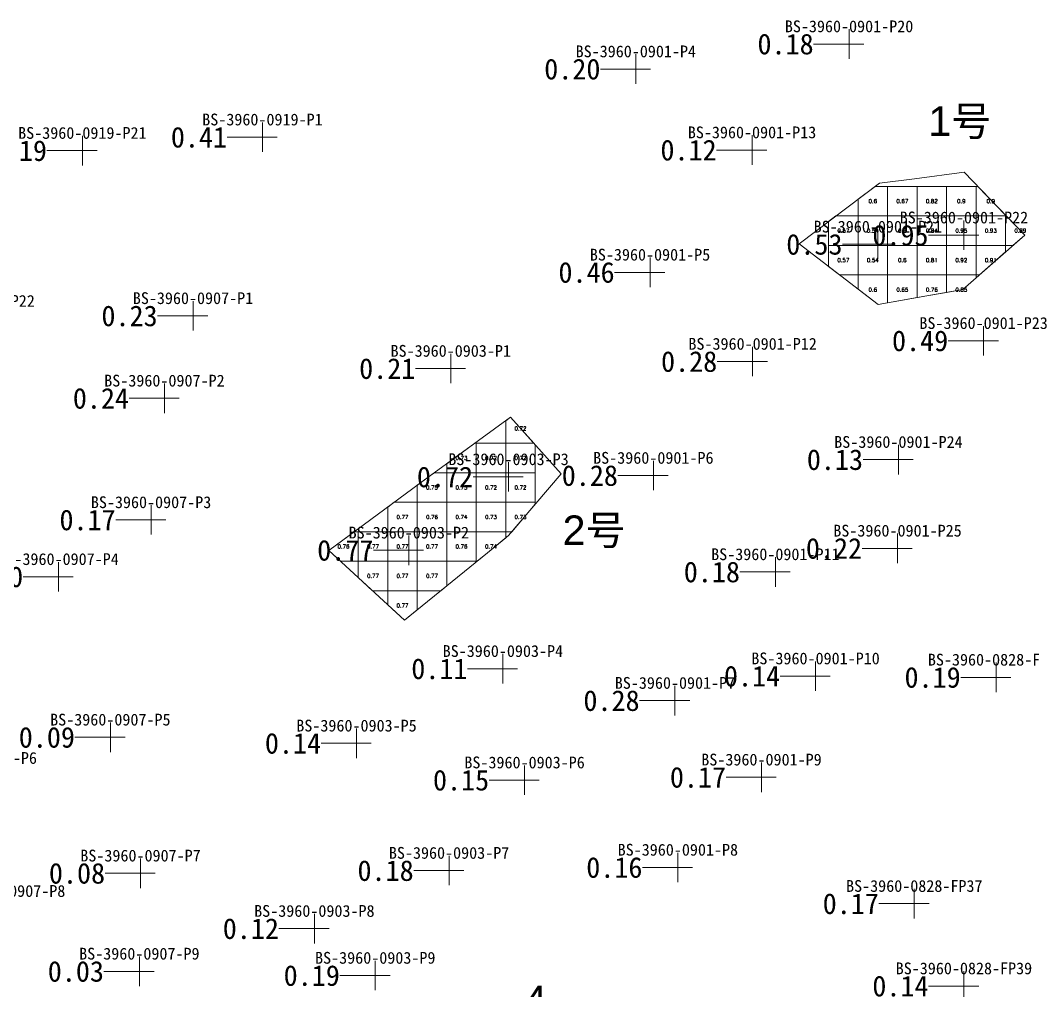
# Model space of a CAD drawing. Header units: inches. Extents: x 469941 to 470089, y 4349675 to 4349818.
# Drawn here: x 470029.56 to 470063.89, y 4349737.78 to 4349770.69 of the extents above; entities that cross this region are included whole.
import ezdxf
from ezdxf.enums import TextEntityAlignment as Align

# ---------------------------------------------------------------- set-up
doc = ezdxf.new("R2010")
doc.units = ezdxf.units.IN
doc.header["$MEASUREMENT"] = 0
for name, color, linetype, lineweight in [('0.500-1.000', 7, 'Continuous', 0), ('孔口文字', 7, 'Continuous', 0), ('点', 7, 'Continuous', 0), ('爆区方格网', 7, 'Continuous', 0), ('线条', 7, 'Continuous', 0), ('钻孔', 7, 'Continuous', 0)]:
    doc.layers.add(name, color=color, linetype=linetype, lineweight=lineweight)
doc.styles.add('3dmine_textStyle_1', font='txt.shx', dxfattribs={"height": 1, "bigfont": 'gbcbig.shx'})
doc.styles.add('3dmine_textStyle_2', font='arial.ttf', dxfattribs={"height": 1})
doc.styles.add('3dmine_textStyle_3', font='宋体.ttf', dxfattribs={"height": 1})
doc.styles.add('3dmine_textStyle_4', font='simsunb.ttf', dxfattribs={"height": 1})

msp = doc.modelspace()

# ---------------------------------------------------------------- hatches: boundary and pattern name
at = {"layer": '钻孔', "linetype": 'Continuous', "lineweight": 0, "true_color": 0x808080, "extrusion": (0, 1, 0)}
for points in [[(-470058.659, 3950.382), (-470057.659, 3950.382), (-470057.659, 3957.382), (-470058.659, 3957.382)], [(-470051.43, 3949.659), (-470050.43, 3949.659), (-470050.43, 3957.659), (-470051.43, 3957.659)], [(-470038.773, 3950.119), (-470037.773, 3950.119), (-470037.773, 3958.119), (-470038.773, 3958.119)], [(-470032.668, 3949.73), (-470031.668, 3949.73), (-470031.668, 3959.73), (-470032.668, 3959.73)], [(-470055.37, 3950.055), (-470054.37, 3950.055), (-470054.37, 3958.055), (-470055.37, 3958.055)], [(-470051.912, 3949.713), (-470050.912, 3949.713), (-470050.912, 3958.713), (-470051.912, 3958.713)], [(-470036.419, 3949.732), (-470035.419, 3949.732), (-470035.419, 3960.732), (-470036.419, 3960.732)], [(-470063.22, 3949.694), (-470062.22, 3949.694), (-470062.22, 3959.694), (-470063.22, 3959.694)], [(-470045.156, 3949.611), (-470044.156, 3949.611), (-470044.156, 3960.611), (-470045.156, 3960.611)], [(-470055.39, 3949.742), (-470054.39, 3949.742), (-470054.39, 3959.742), (-470055.39, 3959.742)], [(-470035.45, 3949.799), (-470034.45, 3949.799), (-470034.45, 3960.799), (-470035.45, 3960.799)], [(-470060.333, 3950.206), (-470059.333, 3950.206), (-470059.333, 3960.206), (-470060.333, 3960.206)], [(-470052.024, 3950.402), (-470051.024, 3950.402), (-470051.024, 3960.402), (-470052.024, 3960.402)], [(-470034.997, 3949.828), (-470033.997, 3949.828), (-470033.997, 3960.828), (-470034.997, 3960.828)], [(-470060.301, 3950.399), (-470059.301, 3950.399), (-470059.301, 3960.399), (-470060.301, 3960.399)], [(-470056.161, 3949.679), (-470055.161, 3949.679), (-470055.161, 3960.679), (-470056.161, 3960.679)], [(-470031.861, 3949.96), (-470030.861, 3949.96), (-470030.861, 3960.96), (-470031.861, 3960.96)], [(-470046.923, 3949.854), (-470045.923, 3949.854), (-470045.923, 3960.854), (-470046.923, 3960.854)], [(-470057.523, 3949.826), (-470056.523, 3949.826), (-470056.523, 3960.826), (-470057.523, 3960.826)], [(-470063.644, 3949.908), (-470062.644, 3949.908), (-470062.644, 3960.908), (-470063.644, 3960.908)], [(-470052.758, 3949.899), (-470051.758, 3949.899), (-470051.758, 3960.899), (-470052.758, 3960.899)], [(-470033.617, 3949.881), (-470032.617, 3949.881), (-470032.617, 3960.881), (-470033.617, 3960.881)], [(-470041.961, 3949.85), (-470040.961, 3949.85), (-470040.961, 3960.85), (-470041.961, 3960.85)], [(-470047.659, 3949.78), (-470046.659, 3949.78), (-470046.659, 3960.78), (-470047.659, 3960.78)], [(-470055.69, 3949.843), (-470054.69, 3949.843), (-470054.69, 3960.843), (-470055.69, 3960.843)], [(-470034.639, 3949.909), (-470033.639, 3949.909), (-470033.639, 3960.909), (-470034.639, 3960.909)], [(-470045.1, 3949.766), (-470044.1, 3949.766), (-470044.1, 3960.766), (-470045.1, 3960.766)], [(-470052.855, 3949.604), (-470051.855, 3949.604), (-470051.855, 3960.604), (-470052.855, 3960.604)], [(-470060.87, 3950.148), (-470059.87, 3950.148), (-470059.87, 3961.148), (-470060.87, 3961.148)], [(-470030.05, 3950.098), (-470029.05, 3950.098), (-470029.05, 3961.098), (-470030.05, 3961.098)], [(-470040.533, 3949.826), (-470039.533, 3949.826), (-470039.533, 3960.826), (-470040.533, 3960.826)], [(-470034.6, 3949.866), (-470033.6, 3949.866), (-470033.6, 3960.866), (-470034.6, 3960.866)], [(-470042.597, 3949.903), (-470041.597, 3949.903), (-470041.597, 3960.903), (-470042.597, 3960.903)], [(-470062.553, 3950.198), (-470061.553, 3950.198), (-470061.553, 3961.198), (-470062.553, 3961.198)]]:
    msp.add_hatch(color=8, dxfattribs=at).paths.add_polyline_path(points, flags=0)
at = {"layer": '钻孔', "linetype": 'Continuous', "lineweight": 0, "true_color": 0x00ffff, "extrusion": (0, 1, 0)}
for points in [[(-470062.553, 3949.931), (-470061.553, 3949.931), (-470061.553, 3958.931), (-470062.553, 3958.931)], [(-470059.636, 3950.199), (-470058.636, 3950.199), (-470058.636, 3959.199), (-470059.636, 3959.199)], [(-470047.114, 3949.67), (-470046.114, 3949.67), (-470046.114, 3960.67), (-470047.114, 3960.67)], [(-470043.734, 3949.928), (-470042.734, 3949.928), (-470042.734, 3960.928), (-470043.734, 3960.928)]]:
    msp.add_hatch(color=4, dxfattribs=at).paths.add_polyline_path(points, flags=0)

# ---------------------------------------------------------------- linework, layer by layer
at = {"layer": '0.500-1.000', "color": 4, "linetype": 'Continuous', "lineweight": 0, "true_color": 0x00ffff}
for points in [[(470063.616, 4349763.404), (470061.52, 4349761.557), (470060.297, 4349761.341), (470058.644, 4349761.051), (470055.963, 4349763.107), (470058.686, 4349765.16), (470059.875, 4349765.313), (470061.562, 4349765.53), (470063.616, 4349763.404)], [(470047.9, 4349755.313), (470046.114, 4349753.214), (470045.4, 4349752.633), (470042.59, 4349750.344), (470040.019, 4349752.71), (470043.351, 4349755.163), (470043.473, 4349755.252), (470046.186, 4349757.226), (470047.9, 4349755.313)]]:
    msp.add_lwpolyline(points, dxfattribs=at)
at = {"layer": '点', "color": 138, "linetype": 'Continuous', "lineweight": 0, "true_color": 0x004c4c}
for points, elevation in [([(470057.659, 4349769.38), (470057.659, 4349770.38)], 3957.382), ([(470058.159, 4349769.88), (470057.159, 4349769.88)], 3957.382), ([(470050.43, 4349768.531), (470050.43, 4349769.531)], 3957.659), ([(470050.93, 4349769.031), (470049.93, 4349769.031)], 3957.659), ([(470037.773, 4349766.221), (470037.773, 4349767.221)], 3958.119), ([(470031.668, 4349765.766), (470031.668, 4349766.766)], 3959.73), ([(470038.273, 4349766.721), (470037.273, 4349766.721)], 3958.119), ([(470054.37, 4349765.785), (470054.37, 4349766.785)], 3958.055), ([(470032.168, 4349766.266), (470031.168, 4349766.266)], 3959.73), ([(470054.87, 4349766.285), (470053.87, 4349766.285)], 3958.055), ([(470058.636, 4349762.589), (470058.636, 4349763.589)], 3959.199), ([(470061.553, 4349762.899), (470061.553, 4349763.899)], 3958.931), ([(470062.053, 4349763.399), (470061.053, 4349763.399)], 3958.931), ([(470059.136, 4349763.089), (470058.136, 4349763.089)], 3959.199), ([(470050.912, 4349761.638), (470050.912, 4349762.638)], 3958.713), ([(470051.412, 4349762.138), (470050.412, 4349762.138)], 3958.713), ([(470035.419, 4349760.164), (470035.419, 4349761.164)], 3960.732), ([(470035.919, 4349760.664), (470034.919, 4349760.664)], 3960.732), ([(470062.22, 4349759.319), (470062.22, 4349760.319)], 3959.694), ([(470062.72, 4349759.819), (470061.72, 4349759.819)], 3959.694), ([(470054.39, 4349758.616), (470054.39, 4349759.616)], 3959.742), ([(470044.156, 4349758.377), (470044.156, 4349759.377)], 3960.611), ([(470044.656, 4349758.877), (470043.656, 4349758.877)], 3960.611), ([(470054.89, 4349759.116), (470053.89, 4349759.116)], 3959.742), ([(470034.45, 4349757.368), (470034.45, 4349758.368)], 3960.799), ([(470034.95, 4349757.868), (470033.95, 4349757.868)], 3960.799), ([(470059.333, 4349755.289), (470059.333, 4349756.289)], 3960.206), ([(470046.114, 4349754.703), (470046.114, 4349755.703)], 3960.67), ([(470051.024, 4349754.75), (470051.024, 4349755.75)], 3960.402), ([(470059.833, 4349755.789), (470058.833, 4349755.789)], 3960.206), ([(470046.614, 4349755.203), (470045.614, 4349755.203)], 3960.67), ([(470051.524, 4349755.25), (470050.524, 4349755.25)], 3960.402), ([(470033.997, 4349753.245), (470033.997, 4349754.245)], 3960.828), ([(470034.497, 4349753.745), (470033.497, 4349753.745)], 3960.828), ([(470042.734, 4349752.215), (470042.734, 4349753.215)], 3960.928), ([(470059.301, 4349752.281), (470059.301, 4349753.281)], 3960.399), ([(470043.234, 4349752.715), (470042.234, 4349752.715)], 3960.928), ([(470059.801, 4349752.781), (470058.801, 4349752.781)], 3960.399), ([(470030.861, 4349751.317), (470030.861, 4349752.317)], 3960.96), ([(470055.161, 4349751.481), (470055.161, 4349752.481)], 3960.679), ([(470055.661, 4349751.981), (470054.661, 4349751.981)], 3960.679), ([(470031.361, 4349751.817), (470030.361, 4349751.817)], 3960.96), ([(470045.923, 4349748.199), (470045.923, 4349749.199)], 3960.854), ([(470056.523, 4349747.949), (470056.523, 4349748.949)], 3960.826), ([(470062.644, 4349747.907), (470062.644, 4349748.907)], 3960.908), ([(470046.423, 4349748.699), (470045.423, 4349748.699)], 3960.854), ([(470057.023, 4349748.449), (470056.023, 4349748.449)], 3960.826), ([(470063.144, 4349748.407), (470062.144, 4349748.407)], 3960.908), ([(470051.758, 4349747.119), (470051.758, 4349748.119)], 3960.899), ([(470052.258, 4349747.619), (470051.258, 4349747.619)], 3960.899), ([(470032.617, 4349745.874), (470032.617, 4349746.874)], 3960.881), ([(470040.961, 4349745.671), (470040.961, 4349746.671)], 3960.85), ([(470033.117, 4349746.374), (470032.117, 4349746.374)], 3960.881), ([(470041.461, 4349746.171), (470040.461, 4349746.171)], 3960.85), ([(470046.659, 4349744.422), (470046.659, 4349745.422)], 3960.78), ([(470054.69, 4349744.519), (470054.69, 4349745.519)], 3960.843), ([(470047.159, 4349744.922), (470046.159, 4349744.922)], 3960.78), ([(470055.19, 4349745.019), (470054.19, 4349745.019)], 3960.843), ([(470044.1, 4349741.356), (470044.1, 4349742.356)], 3960.766), ([(470051.855, 4349741.462), (470051.855, 4349742.462)], 3960.604), ([(470033.639, 4349741.264), (470033.639, 4349742.264)], 3960.909), ([(470034.139, 4349741.764), (470033.139, 4349741.764)], 3960.909), ([(470044.6, 4349741.856), (470043.6, 4349741.856)], 3960.766), ([(470052.355, 4349741.962), (470051.355, 4349741.962)], 3960.604), ([(470059.87, 4349740.234), (470059.87, 4349741.234)], 3961.148), ([(470060.37, 4349740.734), (470059.37, 4349740.734)], 3961.148), ([(470039.533, 4349739.388), (470039.533, 4349740.388)], 3960.826), ([(470040.033, 4349739.888), (470039.033, 4349739.888)], 3960.826), ([(470033.6, 4349737.938), (470033.6, 4349738.938)], 3960.866), ([(470041.597, 4349737.798), (470041.597, 4349738.798)], 3960.903), ([(470034.1, 4349738.438), (470033.1, 4349738.438)], 3960.866), ([(470042.097, 4349738.298), (470041.097, 4349738.298)], 3960.903), ([(470061.553, 4349737.44), (470061.553, 4349738.44)], 3961.198), ([(470062.053, 4349737.94), (470061.053, 4349737.94)], 3961.198)]:
    msp.add_lwpolyline(points, dxfattribs=dict(at, elevation=elevation))
at = {"layer": '爆区方格网', "color": 4, "linetype": 'Continuous', "lineweight": 0, "true_color": 0x00ffff}
for points, elevation in [([(470058.964, 4349764.052), (470057.964, 4349764.052), (470057.964, 4349764.616), (470058.542, 4349765.052), (470058.964, 4349765.052), (470058.964, 4349764.052)], 3958.931), ([(470059.964, 4349764.052), (470058.964, 4349764.052), (470058.964, 4349765.052), (470059.964, 4349765.052), (470059.964, 4349764.052)], 3958.931), ([(470060.964, 4349764.052), (470059.964, 4349764.052), (470059.964, 4349765.052), (470060.964, 4349765.052), (470060.964, 4349764.052)], 3958.931), ([(470061.964, 4349764.052), (470060.964, 4349764.052), (470060.964, 4349765.052), (470061.964, 4349765.052), (470061.964, 4349764.052)], 3958.931), ([(470062.964, 4349764.079), (470062.964, 4349764.052), (470061.964, 4349764.052), (470061.964, 4349765.052), (470062.024, 4349765.052), (470062.964, 4349764.079)], 3958.931), ([(470057.964, 4349763.052), (470056.964, 4349763.052), (470056.964, 4349763.862), (470057.216, 4349764.052), (470057.964, 4349764.052), (470057.964, 4349763.052)], 3958.931), ([(470058.964, 4349763.052), (470057.964, 4349763.052), (470057.964, 4349764.052), (470058.964, 4349764.052), (470058.964, 4349763.052)], 3958.931), ([(470059.964, 4349763.052), (470058.964, 4349763.052), (470058.964, 4349764.052), (470059.964, 4349764.052), (470059.964, 4349763.052)], 3958.931), ([(470060.964, 4349763.052), (470059.964, 4349763.052), (470059.964, 4349764.052), (470060.964, 4349764.052), (470060.964, 4349763.052)], 3958.931), ([(470061.964, 4349763.052), (470060.964, 4349763.052), (470060.964, 4349764.052), (470061.964, 4349764.052), (470061.964, 4349763.052)], 3958.931), ([(470062.964, 4349763.052), (470061.964, 4349763.052), (470061.964, 4349764.052), (470062.964, 4349764.052), (470062.964, 4349763.052)], 3958.931), ([(470063.616, 4349763.404), (470063.216, 4349763.052), (470062.964, 4349763.052), (470062.964, 4349764.052), (470062.99, 4349764.052), (470063.616, 4349763.404)], 3958.931), ([(470057.964, 4349762.052), (470057.339, 4349762.052), (470056.964, 4349762.34), (470056.964, 4349763.052), (470057.964, 4349763.052), (470057.964, 4349762.052)], 3958.931), ([(470058.964, 4349762.052), (470057.964, 4349762.052), (470057.964, 4349763.052), (470058.964, 4349763.052), (470058.964, 4349762.052)], 3958.931), ([(470059.964, 4349762.052), (470058.964, 4349762.052), (470058.964, 4349763.052), (470059.964, 4349763.052), (470059.964, 4349762.052)], 3958.931), ([(470060.964, 4349762.052), (470059.964, 4349762.052), (470059.964, 4349763.052), (470060.964, 4349763.052), (470060.964, 4349762.052)], 3958.931), ([(470061.964, 4349762.052), (470060.964, 4349762.052), (470060.964, 4349763.052), (470061.964, 4349763.052), (470061.964, 4349762.052)], 3958.931), ([(470062.964, 4349762.83), (470062.082, 4349762.052), (470061.964, 4349762.052), (470061.964, 4349763.052), (470062.964, 4349763.052), (470062.964, 4349762.83)], 3958.931), ([(470058.964, 4349761.107), (470058.65, 4349761.052), (470058.643, 4349761.052), (470057.964, 4349761.573), (470057.964, 4349762.052), (470058.964, 4349762.052), (470058.964, 4349761.107)], 3958.931), ([(470059.964, 4349761.283), (470058.964, 4349761.107), (470058.964, 4349762.052), (470059.964, 4349762.052), (470059.964, 4349761.283)], 3958.931), ([(470060.964, 4349761.459), (470060.297, 4349761.341), (470059.964, 4349761.283), (470059.964, 4349762.052), (470060.964, 4349762.052), (470060.964, 4349761.459)], 3958.931), ([(470061.964, 4349761.948), (470061.52, 4349761.557), (470060.964, 4349761.459), (470060.964, 4349762.052), (470061.964, 4349762.052), (470061.964, 4349761.948)], 3958.931), ([(470046.975, 4349756.345), (470046.02, 4349756.345), (470046.02, 4349757.105), (470046.186, 4349757.226), (470046.975, 4349756.345)], 3960.67), ([(470045.02, 4349755.345), (470044.02, 4349755.345), (470044.02, 4349755.65), (470044.975, 4349756.345), (470045.02, 4349756.345), (470045.02, 4349755.345)], 3960.67), ([(470046.02, 4349755.345), (470045.02, 4349755.345), (470045.02, 4349756.345), (470046.02, 4349756.345), (470046.02, 4349755.345)], 3960.67), ([(470047.02, 4349756.295), (470047.02, 4349755.345), (470046.02, 4349755.345), (470046.02, 4349756.345), (470046.975, 4349756.345), (470047.02, 4349756.295)], 3960.67), ([(470044.02, 4349754.345), (470043.02, 4349754.345), (470043.02, 4349754.92), (470043.351, 4349755.163), (470043.473, 4349755.252), (470043.601, 4349755.345), (470044.02, 4349755.345), (470044.02, 4349754.345)], 3960.67), ([(470045.02, 4349754.345), (470044.02, 4349754.345), (470044.02, 4349755.345), (470045.02, 4349755.345), (470045.02, 4349754.345)], 3960.67), ([(470046.02, 4349754.345), (470045.02, 4349754.345), (470045.02, 4349755.345), (470046.02, 4349755.345), (470046.02, 4349754.345)], 3960.67), ([(470047.02, 4349754.345), (470046.02, 4349754.345), (470046.02, 4349755.345), (470047.02, 4349755.345), (470047.02, 4349754.345)], 3960.67), ([(470043.02, 4349753.345), (470042.02, 4349753.345), (470042.02, 4349754.183), (470042.239, 4349754.345), (470043.02, 4349754.345), (470043.02, 4349753.345)], 3960.67), ([(470044.02, 4349753.345), (470043.02, 4349753.345), (470043.02, 4349754.345), (470044.02, 4349754.345), (470044.02, 4349753.345)], 3960.67), ([(470045.02, 4349753.345), (470044.02, 4349753.345), (470044.02, 4349754.345), (470045.02, 4349754.345), (470045.02, 4349753.345)], 3960.67), ([(470046.02, 4349753.345), (470045.02, 4349753.345), (470045.02, 4349754.345), (470046.02, 4349754.345), (470046.02, 4349753.345)], 3960.67), ([(470047.02, 4349754.279), (470046.225, 4349753.345), (470046.02, 4349753.345), (470046.02, 4349754.345), (470047.02, 4349754.345), (470047.02, 4349754.279)], 3960.67), ([(470041.02, 4349752.345), (470040.416, 4349752.345), (470040.02, 4349752.709), (470040.02, 4349752.711), (470040.881, 4349753.345), (470041.02, 4349753.345), (470041.02, 4349752.345)], 3960.67), ([(470042.02, 4349752.345), (470041.02, 4349752.345), (470041.02, 4349753.345), (470042.02, 4349753.345), (470042.02, 4349752.345)], 3960.67), ([(470043.02, 4349752.345), (470042.02, 4349752.345), (470042.02, 4349753.345), (470043.02, 4349753.345), (470043.02, 4349752.345)], 3960.67), ([(470044.02, 4349752.345), (470043.02, 4349752.345), (470043.02, 4349753.345), (470044.02, 4349753.345), (470044.02, 4349752.345)], 3960.67), ([(470045.02, 4349752.345), (470044.02, 4349752.345), (470044.02, 4349753.345), (470045.02, 4349753.345), (470045.02, 4349752.345)], 3960.67), ([(470046.02, 4349753.138), (470045.4, 4349752.633), (470045.047, 4349752.345), (470045.02, 4349752.345), (470045.02, 4349753.345), (470046.02, 4349753.345), (470046.02, 4349753.138)], 3960.67), ([(470042.02, 4349751.345), (470041.503, 4349751.345), (470041.02, 4349751.789), (470041.02, 4349752.345), (470042.02, 4349752.345), (470042.02, 4349751.345)], 3960.67), ([(470043.02, 4349751.345), (470042.02, 4349751.345), (470042.02, 4349752.345), (470043.02, 4349752.345), (470043.02, 4349751.345)], 3960.67), ([(470044.02, 4349751.509), (470043.819, 4349751.345), (470043.02, 4349751.345), (470043.02, 4349752.345), (470044.02, 4349752.345), (470044.02, 4349751.509)], 3960.67), ([(470043.02, 4349750.694), (470042.591, 4349750.345), (470042.589, 4349750.345), (470042.02, 4349750.868), (470042.02, 4349751.345), (470043.02, 4349751.345), (470043.02, 4349750.694)], 3960.67)]:
    msp.add_lwpolyline(points, dxfattribs=dict(at, elevation=elevation))
at = {"layer": '线条', "color": 138, "linetype": 'Continuous', "lineweight": 0, "true_color": 0x004c4c}
for points, elevation in [([(470057.659, 4349769.88), (470057.659, 4349769.88), (470057.659, 4349769.88)], 3957.382), ([(470050.43, 4349769.031), (470050.43, 4349769.031), (470050.43, 4349769.031)], 3957.659), ([(470037.773, 4349766.721), (470037.773, 4349766.721), (470037.773, 4349766.721)], 3958.119), ([(470031.668, 4349766.266), (470031.668, 4349766.266), (470031.668, 4349766.266)], 3959.73), ([(470054.37, 4349766.285), (470054.37, 4349766.285), (470054.37, 4349766.285)], 3958.055), ([(470061.553, 4349763.399), (470061.553, 4349763.399), (470061.553, 4349763.399)], 3958.931), ([(470058.636, 4349763.089), (470058.636, 4349763.089), (470058.636, 4349763.089)], 3959.199), ([(470050.912, 4349762.138), (470050.912, 4349762.138), (470050.912, 4349762.138)], 3958.713), ([(470035.419, 4349760.664), (470035.419, 4349760.664), (470035.419, 4349760.664)], 3960.732), ([(470062.22, 4349759.819), (470062.22, 4349759.819), (470062.22, 4349759.819)], 3959.694), ([(470044.156, 4349758.877), (470044.156, 4349758.877), (470044.156, 4349758.877)], 3960.611), ([(470054.39, 4349759.116), (470054.39, 4349759.116), (470054.39, 4349759.116)], 3959.742), ([(470034.45, 4349757.868), (470034.45, 4349757.868), (470034.45, 4349757.868)], 3960.799), ([(470059.333, 4349755.789), (470059.333, 4349755.789), (470059.333, 4349755.789)], 3960.206), ([(470046.114, 4349755.203), (470046.114, 4349755.203), (470046.114, 4349755.203)], 3960.67), ([(470051.024, 4349755.25), (470051.024, 4349755.25), (470051.024, 4349755.25)], 3960.402), ([(470033.997, 4349753.745), (470033.997, 4349753.745), (470033.997, 4349753.745)], 3960.828), ([(470042.734, 4349752.715), (470042.734, 4349752.715), (470042.734, 4349752.715)], 3960.928), ([(470059.301, 4349752.781), (470059.301, 4349752.781), (470059.301, 4349752.781)], 3960.399), ([(470055.161, 4349751.981), (470055.161, 4349751.981), (470055.161, 4349751.981)], 3960.679), ([(470030.861, 4349751.817), (470030.861, 4349751.817), (470030.861, 4349751.817)], 3960.96), ([(470045.923, 4349748.699), (470045.923, 4349748.699), (470045.923, 4349748.699)], 3960.854), ([(470056.523, 4349748.449), (470056.523, 4349748.449), (470056.523, 4349748.449)], 3960.826), ([(470062.644, 4349748.407), (470062.644, 4349748.407), (470062.644, 4349748.407)], 3960.908), ([(470051.758, 4349747.619), (470051.758, 4349747.619), (470051.758, 4349747.619)], 3960.899), ([(470032.617, 4349746.374), (470032.617, 4349746.374), (470032.617, 4349746.374)], 3960.881), ([(470040.961, 4349746.171), (470040.961, 4349746.171), (470040.961, 4349746.171)], 3960.85), ([(470046.659, 4349744.922), (470046.659, 4349744.922), (470046.659, 4349744.922)], 3960.78), ([(470054.69, 4349745.019), (470054.69, 4349745.019), (470054.69, 4349745.019)], 3960.843), ([(470033.639, 4349741.764), (470033.639, 4349741.764), (470033.639, 4349741.764)], 3960.909), ([(470044.1, 4349741.856), (470044.1, 4349741.856), (470044.1, 4349741.856)], 3960.766), ([(470051.855, 4349741.962), (470051.855, 4349741.962), (470051.855, 4349741.962)], 3960.604), ([(470059.87, 4349740.734), (470059.87, 4349740.734), (470059.87, 4349740.734)], 3961.148), ([(470039.533, 4349739.888), (470039.533, 4349739.888), (470039.533, 4349739.888)], 3960.826), ([(470033.6, 4349738.438), (470033.6, 4349738.438), (470033.6, 4349738.438)], 3960.866), ([(470041.597, 4349738.298), (470041.597, 4349738.298), (470041.597, 4349738.298)], 3960.903), ([(470061.553, 4349737.94), (470061.553, 4349737.94), (470061.553, 4349737.94)], 3961.198)]:
    msp.add_lwpolyline(points, dxfattribs=dict(at, elevation=elevation))
at = {"layer": '钻孔', "color": 8, "linetype": 'Continuous', "lineweight": 0, "true_color": 0x808080}
for points, elevation in [([(470057.659, 4349769.88), (470056.459, 4349769.88)], 3957.382), ([(470057.659, 4349769.88), (470056.459, 4349769.88)], 3950.382), ([(470050.43, 4349769.031), (470049.23, 4349769.031)], 3957.659), ([(470050.43, 4349769.031), (470049.23, 4349769.031)], 3949.659), ([(470037.773, 4349766.721), (470036.573, 4349766.721)], 3958.119), ([(470037.773, 4349766.721), (470036.573, 4349766.721)], 3950.119), ([(470031.668, 4349766.266), (470030.468, 4349766.266)], 3959.73), ([(470031.668, 4349766.266), (470030.468, 4349766.266)], 3949.73), ([(470054.37, 4349766.285), (470053.17, 4349766.285)], 3958.055), ([(470054.37, 4349766.285), (470053.17, 4349766.285)], 3950.055), ([(470050.912, 4349762.138), (470049.712, 4349762.138)], 3958.713), ([(470050.912, 4349762.138), (470049.712, 4349762.138)], 3949.713), ([(470035.419, 4349760.664), (470034.219, 4349760.664)], 3960.732), ([(470035.419, 4349760.664), (470034.219, 4349760.664)], 3949.732), ([(470062.22, 4349759.819), (470061.02, 4349759.819)], 3959.694), ([(470062.22, 4349759.819), (470061.02, 4349759.819)], 3949.694), ([(470044.156, 4349758.877), (470042.956, 4349758.877)], 3960.611), ([(470044.156, 4349758.877), (470042.956, 4349758.877)], 3949.611), ([(470054.39, 4349759.116), (470053.19, 4349759.116)], 3959.742), ([(470054.39, 4349759.116), (470053.19, 4349759.116)], 3949.742), ([(470034.45, 4349757.868), (470033.25, 4349757.868)], 3960.799), ([(470034.45, 4349757.868), (470033.25, 4349757.868)], 3949.799), ([(470059.333, 4349755.789), (470058.133, 4349755.789)], 3960.206), ([(470059.333, 4349755.789), (470058.133, 4349755.789)], 3950.206), ([(470051.024, 4349755.25), (470049.824, 4349755.25)], 3960.402), ([(470051.024, 4349755.25), (470049.824, 4349755.25)], 3950.402), ([(470033.997, 4349753.745), (470032.797, 4349753.745)], 3960.828), ([(470033.997, 4349753.745), (470032.797, 4349753.745)], 3949.828), ([(470059.301, 4349752.781), (470058.101, 4349752.781)], 3960.399), ([(470059.301, 4349752.781), (470058.101, 4349752.781)], 3950.399), ([(470055.161, 4349751.981), (470053.961, 4349751.981)], 3960.679), ([(470055.161, 4349751.981), (470053.961, 4349751.981)], 3949.679), ([(470030.861, 4349751.817), (470029.661, 4349751.817)], 3960.96), ([(470030.861, 4349751.817), (470029.661, 4349751.817)], 3949.96), ([(470045.923, 4349748.699), (470044.723, 4349748.699)], 3960.854), ([(470045.923, 4349748.699), (470044.723, 4349748.699)], 3949.854), ([(470056.523, 4349748.449), (470055.323, 4349748.449)], 3960.826), ([(470056.523, 4349748.449), (470055.323, 4349748.449)], 3949.826), ([(470062.644, 4349748.407), (470061.444, 4349748.407)], 3960.908), ([(470062.644, 4349748.407), (470061.444, 4349748.407)], 3949.908), ([(470051.758, 4349747.619), (470050.558, 4349747.619)], 3960.899), ([(470051.758, 4349747.619), (470050.558, 4349747.619)], 3949.899), ([(470032.617, 4349746.374), (470031.417, 4349746.374)], 3960.881), ([(470032.617, 4349746.374), (470031.417, 4349746.374)], 3949.881), ([(470040.961, 4349746.171), (470039.761, 4349746.171)], 3960.85), ([(470040.961, 4349746.171), (470039.761, 4349746.171)], 3949.85), ([(470046.659, 4349744.922), (470045.459, 4349744.922)], 3960.78), ([(470046.659, 4349744.922), (470045.459, 4349744.922)], 3949.78), ([(470054.69, 4349745.019), (470053.49, 4349745.019)], 3960.843), ([(470054.69, 4349745.019), (470053.49, 4349745.019)], 3949.843), ([(470033.639, 4349741.764), (470032.439, 4349741.764)], 3960.909), ([(470033.639, 4349741.764), (470032.439, 4349741.764)], 3949.909), ([(470044.1, 4349741.856), (470042.9, 4349741.856)], 3960.766), ([(470044.1, 4349741.856), (470042.9, 4349741.856)], 3949.766), ([(470051.855, 4349741.962), (470050.655, 4349741.962)], 3960.604), ([(470051.855, 4349741.962), (470050.655, 4349741.962)], 3949.604), ([(470059.87, 4349740.734), (470058.67, 4349740.734)], 3961.148), ([(470059.87, 4349740.734), (470058.67, 4349740.734)], 3950.148), ([(470039.533, 4349739.888), (470038.333, 4349739.888)], 3960.826), ([(470039.533, 4349739.888), (470038.333, 4349739.888)], 3949.826), ([(470033.6, 4349738.438), (470032.4, 4349738.438)], 3960.866), ([(470033.6, 4349738.438), (470032.4, 4349738.438)], 3949.866), ([(470041.597, 4349738.298), (470040.397, 4349738.298)], 3960.903), ([(470041.597, 4349738.298), (470040.397, 4349738.298)], 3949.903), ([(470061.553, 4349737.94), (470060.353, 4349737.94)], 3961.198), ([(470061.553, 4349737.94), (470060.353, 4349737.94)], 3950.198)]:
    msp.add_lwpolyline(points, dxfattribs=dict(at, elevation=elevation))
at = {"layer": '钻孔', "color": 4, "linetype": 'Continuous', "lineweight": 0, "true_color": 0x00ffff}
for points, elevation in [([(470061.553, 4349763.399), (470060.353, 4349763.399)], 3958.931), ([(470061.553, 4349763.399), (470060.353, 4349763.399)], 3949.931), ([(470058.636, 4349763.089), (470057.436, 4349763.089)], 3959.199), ([(470058.636, 4349763.089), (470057.436, 4349763.089)], 3950.199), ([(470046.114, 4349755.203), (470044.914, 4349755.203)], 3960.67), ([(470046.114, 4349755.203), (470044.914, 4349755.203)], 3949.67), ([(470042.734, 4349752.715), (470041.534, 4349752.715)], 3960.928), ([(470042.734, 4349752.715), (470041.534, 4349752.715)], 3949.928)]:
    msp.add_lwpolyline(points, dxfattribs=dict(at, elevation=elevation))

# ---------------------------------------------------------------- texts
at = {"color": 7, "linetype": 'Continuous', "lineweight": 0, "style": '3dmine_textStyle_2'}
for s, p in [('1号', (470060.347, 4349766.767, 1982.732)), ('2号', (470047.947, 4349752.896, 1982.732)), ('4', (470046.637, 4349736.958, 3960.696))]:
    msp.add_text(s, height=1, dxfattribs=at).set_placement(p)
at = {"color": 4, "linetype": 'Continuous', "lineweight": 0, "true_color": 0x00ffff, "style": '3dmine_textStyle_1'}
for s, p in [('0.6', (470058.464, 4349764.552, 3958.931)), ('0.67', (470059.464, 4349764.552, 3958.931)), ('0.82', (470060.464, 4349764.552, 3958.931)), ('0.9', (470061.464, 4349764.552, 3958.931)), ('0.9', (470062.464, 4349764.552, 3958.931)), ('0.57', (470057.464, 4349763.552, 3958.931)), ('0.54', (470058.464, 4349763.552, 3958.931)), ('0.6', (470059.464, 4349763.552, 3958.931)), ('0.84', (470060.464, 4349763.552, 3958.931)), ('0.95', (470061.464, 4349763.552, 3958.931)), ('0.93', (470062.464, 4349763.552, 3958.931)), ('0.89', (470063.464, 4349763.552, 3958.931)), ('0.57', (470057.464, 4349762.552, 3958.931)), ('0.54', (470058.464, 4349762.552, 3958.931)), ('0.6', (470059.464, 4349762.552, 3958.931)), ('0.81', (470060.464, 4349762.552, 3958.931)), ('0.92', (470061.464, 4349762.552, 3958.931)), ('0.91', (470062.464, 4349762.552, 3958.931)), ('0.6', (470058.464, 4349761.552, 3958.931)), ('0.65', (470059.464, 4349761.552, 3958.931)), ('0.76', (470060.464, 4349761.552, 3958.931)), ('0.85', (470061.464, 4349761.552, 3958.931)), ('0.72', (470046.52, 4349756.845, 3960.67)), ('0.73', (470044.52, 4349755.845, 3960.67)), ('0.72', (470045.52, 4349755.845, 3960.67)), ('0.72', (470046.52, 4349755.845, 3960.67)), ('0.75', (470043.52, 4349754.845, 3960.67)), ('0.73', (470044.52, 4349754.845, 3960.67)), ('0.72', (470045.52, 4349754.845, 3960.67)), ('0.72', (470046.52, 4349754.845, 3960.67)), ('0.77', (470042.52, 4349753.845, 3960.67)), ('0.76', (470043.52, 4349753.845, 3960.67)), ('0.74', (470044.52, 4349753.845, 3960.67)), ('0.73', (470045.52, 4349753.845, 3960.67)), ('0.73', (470046.52, 4349753.845, 3960.67)), ('0.76', (470040.52, 4349752.845, 3960.67)), ('0.77', (470041.52, 4349752.845, 3960.67)), ('0.77', (470042.52, 4349752.845, 3960.67)), ('0.77', (470043.52, 4349752.845, 3960.67)), ('0.76', (470044.52, 4349752.845, 3960.67)), ('0.74', (470045.52, 4349752.845, 3960.67)), ('0.77', (470041.52, 4349751.845, 3960.67)), ('0.77', (470042.52, 4349751.845, 3960.67)), ('0.77', (470043.52, 4349751.845, 3960.67)), ('0.77', (470042.52, 4349750.845, 3960.67))]:
    msp.add_text(s, height=0.1333, dxfattribs=at).set_placement(p, align=Align.MIDDLE_CENTER)
at = {"layer": '孔口文字', "color": 138, "linetype": 'Continuous', "lineweight": 0, "true_color": 0x004c4c}
for s, style, p in [('BS-3960-0901-P20', '3dmine_textStyle_3', (470057.659, 4349770.28, 3957.382)), ('BS-3960-0901-P4', '3dmine_textStyle_3', (470050.43, 4349769.431, 3957.659)), ('BS-3960-0901-P13', '3dmine_textStyle_3', (470054.37, 4349766.685, 3958.055)), ('BS-3960-0901-P22', '3dmine_textStyle_3', (470061.553, 4349763.799, 3958.931)), ('BS-3960-0901-P21', '3dmine_textStyle_3', (470058.636, 4349763.489, 3959.199)), ('BS-3960-0901-P5', '3dmine_textStyle_3', (470050.912, 4349762.538, 3958.713)), ('BS-3960-0907-P1', '3dmine_textStyle_3', (470035.419, 4349761.064, 3960.732)), ('BS-3960-0901-P23', '3dmine_textStyle_3', (470062.22, 4349760.219, 3959.694)), ('BS-3960-0901-P12', '3dmine_textStyle_3', (470054.39, 4349759.516, 3959.742)), ('BS-3960-0903-P1', '3dmine_textStyle_3', (470044.156, 4349759.277, 3960.611)), ('BS-3960-0907-P2', '3dmine_textStyle_3', (470034.45, 4349758.268, 3960.799)), ('BS-3960-0901-P24', '3dmine_textStyle_3', (470059.333, 4349756.189, 3960.206)), ('BS-3960-0901-P6', '3dmine_textStyle_3', (470051.024, 4349755.65, 3960.402)), ('BS-3960-0903-P3', '3dmine_textStyle_3', (470046.114, 4349755.603, 3960.67)), ('BS-3960-0907-P3', '3dmine_textStyle_3', (470033.997, 4349754.145, 3960.828)), ('BS-3960-0903-P2', '3dmine_textStyle_3', (470042.734, 4349753.115, 3960.928)), ('BS-3960-0901-P25', '3dmine_textStyle_3', (470059.301, 4349753.181, 3960.399)), ('BS-3960-0907-P4', '3dmine_textStyle_3', (470030.861, 4349752.217, 3960.96)), ('BS-3960-0901-P11', '3dmine_textStyle_3', (470055.161, 4349752.381, 3960.679)), ('BS-3960-0903-P4', '3dmine_textStyle_3', (470045.923, 4349749.099, 3960.854)), ('BS-3960-0901-P10', '3dmine_textStyle_3', (470056.523, 4349748.849, 3960.826)), ('BS-3960-0828-FP38', '3dmine_textStyle_4', (470062.644, 4349748.807, 3960.908)), ('BS-3960-0901-P7', '3dmine_textStyle_3', (470051.758, 4349748.019, 3960.899)), ('BS-3960-0907-P5', '3dmine_textStyle_3', (470032.617, 4349746.774, 3960.881)), ('BS-3960-0903-P5', '3dmine_textStyle_3', (470040.961, 4349746.571, 3960.85)), ('BS-3960-0907-P6', '3dmine_textStyle_3', (470028.088, 4349745.474, 3961.014)), ('BS-3960-0901-P9', '3dmine_textStyle_3', (470054.69, 4349745.419, 3960.843)), ('BS-3960-0903-P6', '3dmine_textStyle_3', (470046.659, 4349745.322, 3960.78)), ('BS-3960-0903-P7', '3dmine_textStyle_3', (470044.1, 4349742.256, 3960.766)), ('BS-3960-0901-P8', '3dmine_textStyle_3', (470051.855, 4349742.362, 3960.604)), ('BS-3960-0907-P7', '3dmine_textStyle_3', (470033.639, 4349742.164, 3960.909)), ('BS-3960-0907-P8', '3dmine_textStyle_3', (470029.05, 4349740.964, 3961.098)), ('BS-3960-0828-FP37', '3dmine_textStyle_4', (470059.87, 4349741.134, 3961.148)), ('BS-3960-0903-P8', '3dmine_textStyle_3', (470039.533, 4349740.288, 3960.826)), ('BS-3960-0907-P9', '3dmine_textStyle_3', (470033.6, 4349738.838, 3960.866)), ('BS-3960-0903-P9', '3dmine_textStyle_3', (470041.597, 4349738.698, 3960.903)), ('BS-3960-0828-FP39', '3dmine_textStyle_4', (470061.553, 4349738.34, 3961.198))]:
    msp.add_text(s, height=0.4, dxfattribs=dict(at, style=style)).set_placement(p, align=Align.CENTER)
at = {"layer": '钻孔', "color": 8, "linetype": 'Continuous', "lineweight": 0, "true_color": 0x808080}
for s, style, p in [('0.18', '3dmine_textStyle_3', (470056.459, 4349769.88, 3957.382)), ('0.20', '3dmine_textStyle_3', (470049.23, 4349769.031, 3957.659)), ('0.41', '3dmine_textStyle_3', (470036.573, 4349766.721, 3954.119)), ('0.19', '3dmine_textStyle_3', (470030.468, 4349766.266, 3954.73)), ('0.12', '3dmine_textStyle_3', (470053.17, 4349766.285, 3958.055)), ('0.46', '3dmine_textStyle_3', (470049.712, 4349762.138, 3958.713)), ('0.23', '3dmine_textStyle_3', (470034.219, 4349760.664, 3960.732)), ('0.49', '3dmine_textStyle_3', (470061.02, 4349759.819, 3959.694)), ('0.21', '3dmine_textStyle_3', (470042.956, 4349758.877, 3960.611)), ('0.28', '3dmine_textStyle_3', (470053.19, 4349759.116, 3959.742)), ('0.24', '3dmine_textStyle_3', (470033.25, 4349757.868, 3960.799)), ('0.13', '3dmine_textStyle_3', (470058.133, 4349755.789, 3960.206)), ('0.28', '3dmine_textStyle_3', (470049.824, 4349755.25, 3960.402)), ('0.17', '3dmine_textStyle_3', (470032.797, 4349753.745, 3960.828)), ('0.22', '3dmine_textStyle_3', (470058.101, 4349752.781, 3960.399)), ('0.18', '3dmine_textStyle_3', (470053.961, 4349751.981, 3960.679)), ('0.20', '3dmine_textStyle_3', (470029.661, 4349751.817, 3960.96)), ('0.11', '3dmine_textStyle_3', (470044.723, 4349748.699, 3960.854)), ('0.14', '3dmine_textStyle_3', (470055.323, 4349748.449, 3960.826)), ('0.19', '3dmine_textStyle_4', (470061.444, 4349748.407, 3960.908)), ('0.28', '3dmine_textStyle_3', (470050.558, 4349747.619, 3960.899)), ('0.09', '3dmine_textStyle_3', (470031.417, 4349746.374, 3960.881)), ('0.14', '3dmine_textStyle_3', (470039.761, 4349746.171, 3960.85)), ('0.15', '3dmine_textStyle_3', (470045.459, 4349744.922, 3960.78)), ('0.17', '3dmine_textStyle_3', (470053.49, 4349745.019, 3960.843)), ('0.08', '3dmine_textStyle_3', (470032.439, 4349741.764, 3960.909)), ('0.18', '3dmine_textStyle_3', (470042.9, 4349741.856, 3960.766)), ('0.16', '3dmine_textStyle_3', (470050.655, 4349741.962, 3960.604)), ('0.17', '3dmine_textStyle_4', (470058.67, 4349740.734, 3961.148)), ('0.12', '3dmine_textStyle_3', (470038.333, 4349739.888, 3960.826)), ('0.03', '3dmine_textStyle_3', (470032.4, 4349738.438, 3960.866)), ('0.19', '3dmine_textStyle_3', (470040.397, 4349738.298, 3960.903)), ('0.14', '3dmine_textStyle_4', (470060.353, 4349737.94, 3961.198))]:
    msp.add_text(s, height=0.7, dxfattribs=dict(at, style=style)).set_placement(p, align=Align.MIDDLE_RIGHT)
at = {"layer": '钻孔', "color": 138, "linetype": 'Continuous', "lineweight": 0, "true_color": 0x004c4c, "style": '3dmine_textStyle_3'}
for s, p in [('BS-3960-0919-P1', (470037.773, 4349767.121, 3958.119)), ('BS-3960-0919-P21', (470031.668, 4349766.666, 3959.73)), ('BS-3960-0919-P22', (470027.88, 4349760.97, 3960.325))]:
    msp.add_text(s, height=0.4, dxfattribs=at).set_placement(p, align=Align.CENTER)
at = {"layer": '钻孔', "color": 4, "linetype": 'Continuous', "lineweight": 0, "true_color": 0x00ffff, "style": '3dmine_textStyle_3'}
for s, p in [('0.95', (470060.353, 4349763.399, 3958.931)), ('0.53', (470057.436, 4349763.089, 3959.199)), ('0.72', (470044.914, 4349755.203, 3960.67)), ('0.77', (470041.534, 4349752.715, 3960.928))]:
    msp.add_text(s, height=0.7, dxfattribs=at).set_placement(p, align=Align.MIDDLE_RIGHT)

doc.saveas('drawing.dxf')
